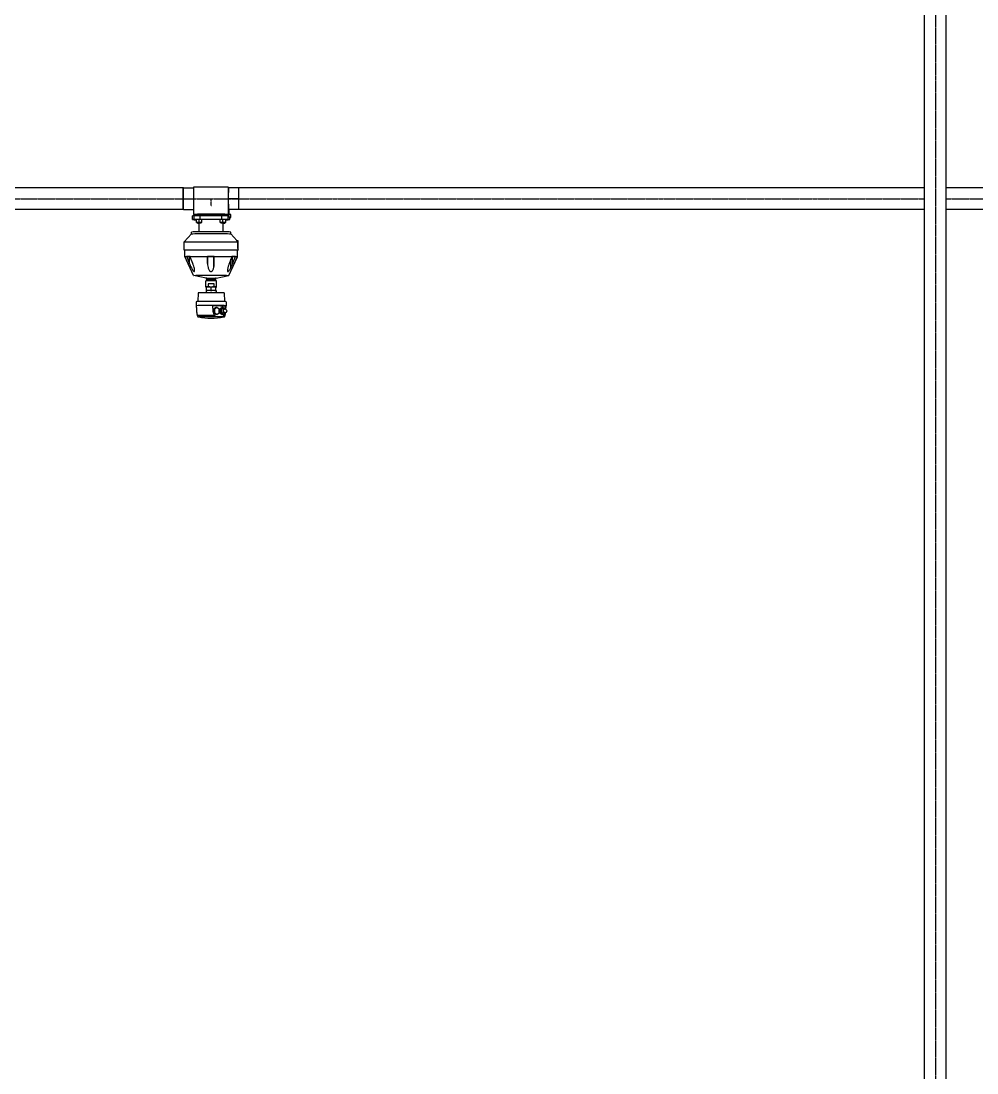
# Model space of a CAD drawing. Header units: millimetres. Extents: x 48717 to 75522, y 76128 to 88842.
# Drawn here: x 63638 to 66439, y 79262 to 82344 of the extents above; entities that cross this region are included whole.
import ezdxf

# ---------------------------------------------------------------- set-up
doc = ezdxf.new("R2010")
doc.units = ezdxf.units.MM
doc.linetypes.add('CENTER2', pattern=[1.125, 0.75, -0.125, 0.125, -0.125])
for name, color, linetype in [('Top (Plan) View2-0', 7, 'Continuous'), ('Top (Plan) View2-CENTER', 1, 'CENTER2'), ('Top (Plan) View2-DV90-S1B-002a', 140, 'Continuous')]:
    doc.layers.add(name, color=color, linetype=linetype)

# ---------------------------------------------------------------- blocks, each defined once
blk = doc.blocks.new('*U909')
at = {"layer": 'Top (Plan) View2-CENTER'}
blk.add_line((62566.7, 81823.4), (64113.6, 81823.4), dxfattribs=at)
at = {"layer": 'Top (Plan) View2-DV90-S1B-002a', "color": 0, "linetype": 'ByBlock', "lineweight": -2}
for p, q in [((64113.9, 81855.1), (62566.7, 81855.1)), ((64113.9, 81791.6), (62566.7, 81791.6))]:
    blk.add_line(p, q, dxfattribs=at)
for start_param, end_param in [(0, 1.570796), (1.570796, 3.141593)]:
    blk.add_ellipse((62566.7, 81823.4), major_axis=(0, 31.8), ratio=0.01, start_param=start_param, end_param=end_param, dxfattribs=at)
at = {"layer": 'Top (Plan) View2-DV90-S1B-002a', "color": 0, "linetype": 'ByBlock', "lineweight": -2, "extrusion": (0, 0, -1)}
for start_param, end_param in [(1.570796, 3.141593), (0, 1.570796)]:
    blk.add_ellipse((64113.9, 81823.4), major_axis=(0, -31.8), ratio=0.01, start_param=start_param, end_param=end_param, dxfattribs=at)
blk = doc.blocks.new('*U915')
at = {"layer": 'Top (Plan) View2-CENTER'}
for p, q in [((64113.9, 81823.4), (64275.6, 81823.4)), ((64194.9, 81803.9), (64194.9, 81823.4)), ((64196, 81802.7), (64194.9, 81803.9))]:
    blk.add_line(p, q, dxfattribs=at)
at = {"layer": 'Top (Plan) View2-DV90-S1B-002a', "color": 0, "linetype": 'ByBlock', "lineweight": -2}
for p, q in [((64113.9, 81855.1), (64143.6, 81855.1)), ((64143.6, 81857.2), (64143.6, 81778.8)), ((64245.6, 81857.2), (64143.6, 81857.2)), ((64245.6, 81857.2), (64245.6, 81778.8)), ((64246.8, 81856), (64245.6, 81857.2)), ((64275.9, 81855.1), (64245.9, 81855.1)), ((64246.8, 81856), (64246.8, 81855.1)), ((64113.6, 81823.7), (64143.6, 81823.7)), ((64275.6, 81823.7), (64245.6, 81823.7)), ((64113.9, 81791.6), (64143.6, 81791.6)), ((64275.9, 81791.6), (64245.9, 81791.6)), ((64246.8, 81791.6), (64246.8, 81777.6)), ((64145.2, 81773.8), (64140.8, 81773.4)), ((64140.8, 81762.4), (64140.8, 81773.4)), ((64145.2, 81762.8), (64140.8, 81762.4)), ((64140.8, 81762.4), (64145.9, 81762.1)), ((64144.8, 81777.6), (64143.6, 81778.8)), ((64143.6, 81778.8), (64245.6, 81778.8)), ((64147.2, 81777.6), (64144.8, 81777.6)), ((64145.2, 81762.8), (64145.2, 81773.8)), ((64149.7, 81777.8), (64145.3, 81777.4)), ((64145.3, 81773.8), (64145.3, 81777.4)), ((64149.7, 81773.9), (64149.7, 81777.8)), ((64159.9, 81762.9), (64151.9, 81762.8)), ((64151.9, 81754.4), (64151.9, 81762.8)), ((64157.8, 81778.1), (64157.8, 81777.9)), ((64167.9, 81762.8), (64159.9, 81762.9)), ((64159.9, 81754.5), (64159.9, 81762.9)), ((64160, 81778.4), (64160, 81778.3)), ((64226.8, 81777.9), (64162.9, 81777.9)), ((64162.9, 81773.9), (64162.9, 81777.9)), ((64226.8, 81773.9), (64162.9, 81773.9)), ((64162.9, 81762.9), (64162.9, 81773.9)), ((64226.8, 81762.9), (64162.9, 81762.9)), ((64168, 81762.7), (64167.9, 81762.8)), ((64167.9, 81754.4), (64167.9, 81762.8)), ((64168, 81754.3), (64168, 81762.7)), ((64194.9, 81778.4), (64194.9, 81777.9)), ((64229.9, 81762.9), (64221.9, 81762.8)), ((64221.9, 81754.4), (64221.9, 81762.8)), ((64226.8, 81773.9), (64226.8, 81777.9)), ((64226.8, 81762.9), (64226.8, 81773.9)), ((64237.9, 81762.8), (64229.9, 81762.9)), ((64229.9, 81754.5), (64229.9, 81762.9)), ((64230, 81778.4), (64230, 81778.3)), ((64232.8, 81778), (64232.8, 81777.9)), ((64238, 81762.7), (64237.9, 81762.8)), ((64237.9, 81754.4), (64237.9, 81762.8)), ((64238, 81754.3), (64238, 81762.7)), ((64238.6, 81762.2), (64238, 81762.2)), ((64238.7, 81762.1), (64238.6, 81762.2)), ((64238.6, 81753.8), (64238.6, 81762.2)), ((64238.7, 81753.7), (64238.7, 81762.1)), ((64243.7, 81777.6), (64240.3, 81777.8)), ((64240.3, 81773.9), (64240.3, 81777.8)), ((64246.8, 81777.6), (64243.2, 81777.6)), ((64253.2, 81777.6), (64243.7, 81777.6)), ((64243.7, 81773.8), (64243.7, 81777.6)), ((64248.2, 81773.6), (64244.7, 81773.8)), ((64244.7, 81762.8), (64244.7, 81773.8)), ((64249.9, 81762.4), (64244.7, 81762.8)), ((64245.4, 81762.1), (64249.9, 81762.4)), ((64245.6, 81778.8), (64246.8, 81777.6)), ((64248.2, 81769.1), (64248.2, 81773.6)), ((64253.2, 81769.1), (64248.2, 81769.1)), ((64248.2, 81769.1), (64249.9, 81768.9)), ((64249.9, 81762.4), (64249.9, 81768.9)), ((64249.9, 81768.8), (64253.4, 81768.8)), ((64253.2, 81769.1), (64253.2, 81777.6)), ((64253.4, 81777.3), (64253.2, 81777.6)), ((64253.4, 81768.8), (64253.2, 81769.1)), ((64253.4, 81768.8), (64253.4, 81777.3)), ((64159.9, 81754.5), (64151.9, 81754.4)), ((64151.9, 81754.4), (64152, 81754.3)), ((64152, 81754.3), (64155, 81754.3)), ((64152.6, 81753.8), (64152.6, 81754.3)), ((64155, 81753.8), (64152.6, 81753.8)), ((64152.6, 81753.8), (64152.7, 81753.7)), ((64152.7, 81753.7), (64155, 81753.7)), ((64155, 81752.8), (64155, 81754.4)), ((64155.6, 81752.1), (64155.6, 81752.7)), ((64167.9, 81754.4), (64159.9, 81754.5)), ((64160.3, 81726.4), (64160.3, 81752.7)), ((64165, 81752.8), (64165, 81754.4)), ((64165, 81752.8), (64165, 81754.4)), ((64165, 81754.3), (64168, 81754.3)), ((64168, 81754.3), (64167.9, 81754.4)), ((64229.9, 81754.5), (64221.9, 81754.4)), ((64221.9, 81754.4), (64222, 81754.3)), ((64222, 81754.3), (64225, 81754.3)), ((64225, 81752.8), (64225, 81754.4)), ((64237.9, 81754.4), (64229.9, 81754.5)), ((64230.3, 81726.4), (64230.3, 81752.7)), ((64230.3, 81726.4), (64230.3, 81752.7)), ((64235, 81752.8), (64235, 81754.4)), ((64235, 81752.8), (64235, 81754.4)), ((64235, 81754.3), (64238, 81754.3)), ((64238.6, 81753.8), (64235, 81753.8)), ((64235.6, 81752.1), (64235.6, 81753.7)), ((64235.6, 81753.7), (64238.7, 81753.7)), ((64235.6, 81752.1), (64235.6, 81753.7)), ((64238, 81754.3), (64237.9, 81754.4)), ((64238.7, 81753.7), (64238.6, 81753.8)), ((64137.3, 81721), (64116.3, 81697)), ((64137.8, 81721), (64137.8, 81726)), ((64252.8, 81721), (64252.8, 81726)), ((64252.8, 81721), (64252.8, 81725.9)), ((64253.3, 81721), (64270.7, 81701.1)), ((64253.3, 81721), (64270.7, 81701.1)), ((64269.8, 81701.1), (64273.2, 81701.1)), ((64273.4, 81700.8), (64273.2, 81701.1)), ((64273.2, 81701.1), (64273.2, 81697.2)), ((64273.4, 81697), (64273.4, 81700.8)), ((64116.3, 81673.5), (64116.3, 81697)), ((64117.8, 81654), (64117.8, 81673.5)), ((64272.8, 81654), (64272.8, 81673.5)), ((64272.8, 81653.9), (64272.8, 81673.4)), ((64273.2, 81697.2), (64273.4, 81697.1)), ((64273.4, 81697.1), (64273.4, 81678.1)), ((64273.6, 81696.8), (64273.4, 81697)), ((64273.4, 81697), (64273.4, 81678.1)), ((64273.4, 81689.9), (64273.4, 81689.9)), ((64273.6, 81678.1), (64273.6, 81696.8)), ((64274.3, 81673.5), (64274.3, 81678)), ((64274.3, 81673.4), (64274.3, 81677.9)), ((64143.3, 81599), (64117.8, 81654)), ((64132, 81654.2), (64123.5, 81654.3)), ((64132, 81633.2), (64132, 81654.2)), ((64184.6, 81654.6), (64184.5, 81654.7)), ((64184.6, 81633.6), (64184.6, 81654.6)), ((64203.3, 81622.4), (64203.3, 81654.6)), ((64247.3, 81599), (64272.8, 81654)), ((64247.3, 81598.9), (64272.8, 81653.9)), ((64253.1, 81622.1), (64253.1, 81646.2)), ((64266.6, 81654.3), (64258.1, 81654.2)), ((64258.1, 81633.2), (64258.1, 81654.2)), ((64180.3, 81591), (64143.3, 81599)), ((64180.3, 81591), (64143.4, 81598.9)), ((64179.3, 81565), (64179.3, 81583)), ((64181.8, 81588.9), (64181.8, 81590)), ((64183.8, 81584), (64181.8, 81588.9)), ((64182.3, 81590), (64182.3, 81591)), ((64189, 81589), (64189, 81589.1)), ((64201.4, 81589.1), (64189, 81589.1)), ((64190.3, 81584), (64190.3, 81583.1)), ((64200.3, 81584), (64200.3, 81583.1)), ((64201.4, 81589.1), (64201.4, 81589)), ((64206.8, 81584), (64208.8, 81588.9)), ((64206.8, 81584), (64208.8, 81588.9)), ((64208.3, 81590), (64208.3, 81591)), ((64208.3, 81590), (64208.3, 81591)), ((64208.8, 81588.9), (64208.8, 81590)), ((64208.8, 81588.9), (64208.8, 81590)), ((64210.3, 81591), (64247.3, 81599)), ((64210.3, 81590.9), (64247.2, 81598.9)), ((64211.3, 81565), (64211.3, 81583)), ((64157.3, 81548), (64155.9, 81522.1)), ((64180.8, 81555), (64180.8, 81548.3)), ((64181.7, 81565), (64191.5, 81565.1)), ((64181.7, 81555), (64181.7, 81565)), ((64181.7, 81555), (64183.9, 81555)), ((64181.7, 81555), (64181.7, 81555)), ((64186.6, 81574.1), (64186.6, 81565.1)), ((64203.8, 81574.1), (64186.6, 81574.1)), ((64191.5, 81565.1), (64186.6, 81565.1)), ((64191.5, 81565.1), (64195.1, 81565.1)), ((64193, 81555.1), (64195.1, 81555.1)), ((64195.1, 81565.1), (64198.8, 81565.1)), ((64195.1, 81555.1), (64195.1, 81565.1)), ((64195.1, 81555.1), (64197.3, 81555.1)), ((64203.8, 81565.1), (64198.8, 81565.1)), ((64198.8, 81565.1), (64208.7, 81565)), ((64203.8, 81565.1), (64203.8, 81574.1)), ((64206.5, 81555), (64208.7, 81555)), ((64208.7, 81565), (64208.9, 81564.9)), ((64208.7, 81555), (64208.7, 81565)), ((64208.7, 81555), (64208.7, 81555)), ((64208.9, 81555), (64208.9, 81564.9)), ((64209.8, 81555), (64209.8, 81548.3)), ((64233.3, 81548), (64234.6, 81522.1)), ((64151.8, 81522), (64151.8, 81510.2)), ((64238.8, 81522), (64238.8, 81510.2)), ((64236.8, 81510.1), (64200.2, 81510.4)), ((64209.6, 81505.4), (64202.6, 81500.3)), ((64202.6, 81500.3), (64202.6, 81489.9)), ((64205.2, 81500.3), (64202.6, 81500.3)), ((64202.6, 81489.9), (64209.6, 81484.6)), ((64205.2, 81489.9), (64202.6, 81489.9)), ((64212.1, 81505.4), (64205.2, 81500.3)), ((64205.2, 81500.3), (64205.2, 81489.9)), ((64205.2, 81489.9), (64212.1, 81484.7)), ((64212.1, 81505.4), (64209.6, 81505.4)), ((64212.1, 81484.7), (64209.6, 81484.6)), ((64219.1, 81500.2), (64212.1, 81505.4)), ((64212.1, 81484.7), (64219.1, 81489.8)), ((64219.1, 81489.8), (64219.1, 81500.2)), ((64227.4, 81505.3), (64220.4, 81500.1)), ((64222.9, 81500.2), (64220.4, 81500.1)), ((64220.4, 81500.1), (64220.4, 81489.7)), ((64222.9, 81489.8), (64220.4, 81489.7)), ((64220.4, 81489.7), (64227.4, 81484.5)), ((64229.9, 81505.3), (64222.9, 81500.2)), ((64222.9, 81500.2), (64222.9, 81489.8)), ((64222.9, 81489.8), (64229.9, 81484.5)), ((64229.9, 81505.3), (64227.4, 81505.3)), ((64229.9, 81484.5), (64227.4, 81484.5)), ((64236.2, 81501), (64229.8, 81500.9)), ((64235.6, 81501), (64229.9, 81505.3)), ((64229.9, 81484.5), (64235.9, 81489)), ((64236.3, 81489), (64230, 81488.9))]:
    blk.add_line(p, q, dxfattribs=at)
at = {"layer": 'Top (Plan) View2-DV90-S1B-002a', "color": 0, "linetype": 'ByBlock', "lineweight": -2, "extrusion": (0, 0, -1)}
blk.add_arc((-64195.3, 81622.5), 150, 255.7535, 284.258, dxfattribs=at)
at = {"layer": 'Top (Plan) View2-DV90-S1B-002a', "color": 0, "linetype": 'ByBlock', "lineweight": -2}
for centre, major_axis, ratio, start_param, end_param in [((64113.9, 81823.4), (0, 31.7), 0.01, 0, 1.560797), ((64245.9, 81823.4), (0, 31.7), 0.01, 0, 1.560797), ((64275.9, 81823.4), (0, 31.8), 0.01, 0, 1.560797), ((64113.9, 81823.4), (0, 31.7), 0.01, 1.560797, 3.141593), ((64245.9, 81823.4), (0, 31.7), 0.01, 1.560797, 3.141593), ((64275.9, 81823.4), (0, 31.8), 0.01, 1.560797, 3.141593), ((64163.1, 81773.8), (18, 0), 0.009999, 1.580796, 3.011966), ((64163.1, 81762.8), (18, 0), 0.009999, 1.580796, 3.011966), ((64163.7, 81762.1), (18, 0), 0.009999, 3.291219, 4.001485), ((64163.1, 81777.8), (13.5, 0), 0.009999, 1.580796, 3.011966), ((64160, 81778.4), (5, 0), 0.009999, 1.580796, 4.722389), ((64195.3, 81778), (37.5, 0), 0.009999, 1.580796, 3.141593), ((64160, 81778.4), (5, 0), 0.009999, 4.722389, 7.863982), ((64195.3, 81762.4), (35, 0), 0.009999, 0.706275, 2.464434), ((64195.3, 81778), (37.5, 0), 0.009999, 0, 1.580796), ((64230, 81778.4), (5, 0), 0.009999, 1.580796, 4.722389), ((64226.9, 81777.8), (13.5, 0), 0.009999, 0.149627, 1.580796), ((64226.9, 81773.8), (18, 0), 0.009999, 0.149627, 1.580796), ((64226.9, 81762.8), (18, 0), 0.009999, 0.149627, 1.580796), ((64230, 81778.4), (5, 0), 0.009999, 4.722389, 7.863982), ((64227.6, 81762.1), (18, 0), 0.009999, 5.377974, 6.153559), ((64160, 81754.4), (5, 0), 0.009999, 0.01, 3.141593), ((64160, 81752.8), (5, 0), 0.009999, 3.151593, 6.293185), ((64160, 81752.8), (5, 0), 0.009999, 0.01, 3.151593), ((64160.6, 81752.1), (5, 0), 0.009999, 1.636193, 3.151593), ((64160.6, 81752.1), (5, 0), 0.009999, 3.151593, 4.646992), ((64160, 81754.4), (5, 0), 0.009999, 0, 0.01), ((64230, 81754.4), (5, 0), 0.009999, 0.01, 3.141593), ((64230, 81752.8), (5, 0), 0.009999, 3.151593, 6.293185), ((64230, 81752.8), (5, 0), 0.009999, 0.01, 3.151593), ((64230.6, 81752.1), (5, 0), 0.009999, 0.01, 1.635491), ((64230.6, 81752.1), (5, 0), 0.009999, 4.647694, 6.293185), ((64230, 81754.4), (5, 0), 0.009999, 0, 0.01), ((64195.3, 81726), (57.5, 0), 0.009999, 0.01, 3.141593), ((64195.3, 81726), (57.5, 0), 0.009999, 0, 0.01), ((64273.3, 81690), (0, 9), 0.01, 4.702389, 6.921987), ((64273.3, 81690), (0, 9), 0.01, 3.63586, 4.702389), ((64195.3, 81583), (16, 0), 0.009999, 1.580796, 3.141593), ((64195.3, 81584), (11.5, 0), 0.009999, 0.01, 3.151593), ((64195.3, 81584), (11.5, 0), 0.009999, 3.151593, 4.262592), ((64195.3, 81584), (5, 0), 0.009999, 0.01, 3.141593), ((64195.3, 81584), (5, 0), 0.009999, 0, 3.141593), ((64195.3, 81583), (16, 0), 0.009999, 0, 1.580796), ((64195.3, 81584), (11.5, 0), 0.009999, 5.162186, 6.293185), ((64195.3, 81584), (5, 0), 0.009999, 0, 0.01), ((64195.3, 81548), (38, 0), 0.009999, 0.000524, 3.141069), ((64195.3, 81565), (16, 0), 0.009999, 2.147361, 3.699095), ((64195.3, 81555), (14.5, 0), 0.009999, 2.778034, 3.141593), ((64195.3, 81555), (14.5, 0), 0.009999, 2.477954, 2.778034), ((64195.3, 81555), (14.5, 0), 0.009999, 1.730836, 2.477954), ((64195.3, 81574), (16, 0), 0.009999, 1.014232, 2.147361), ((64195.3, 81555), (14.5, 0), 0.009999, 1.430757, 1.730836), ((64195.3, 81555), (14.5, 0), 0.009999, 0.683639, 1.430757), ((64195.3, 81565), (16, 0), 0.009999, 5.725683, 7.297417), ((64195.3, 81555), (14.5, 0), 0.009999, 0.383559, 0.683639), ((64195.3, 81555), (14.5, 0), 0.009999, 0, 0.383559), ((64195.3, 81522), (43.5, 0), 0.009999, 0, 3.141593), ((64195.3, 81510.2), (43.5, 0), 0.009999, 0, 3.141593), ((64229.9, 81494.9), (-0.07, 6), 0.772395, 0, 3.141593), ((64195.3, 81481), (40.6, 0), 0.009999, 1.337446, 3.143577), ((64195.3, 81477.1), (37, 0), 0.009999, 1.040142, 3.180937), ((64195.3, 81477.1), (37, 0), 0.009999, 6.243841, 7.008373), ((64195.3, 81481), (40.6, 0), 0.009999, 6.281201, 6.711069)]:
    blk.add_ellipse(centre, major_axis=major_axis, ratio=ratio, start_param=start_param, end_param=end_param, dxfattribs=at)
at = {"layer": 'Top (Plan) View2-DV90-S1B-002a', "color": 0, "linetype": 'ByBlock', "lineweight": -2, "extrusion": (0, 0, -1)}
for centre, major_axis, ratio, start_param, end_param in [((64230.6, 81753.7), (-5, 0), 0.009999, 2.625999, 3.131592), ((64230.6, 81753.7), (-5, 0), 0.009999, 3.131592, 3.141593), ((64195.3, 81721), (-58, 0), 0.009999, 0.00875, 3.131592), ((64195.3, 81721), (-58, 0), 0.009999, 3.131592, 3.132843), ((64195.3, 81673.5), (-79, 0), 0.009999, 6.273185, 9.414778), ((64195.3, 81697), (-79, 0), 0.009999, 0, 2.985504), ((64195.3, 81673.5), (-79, 0), 0.009999, 6.088005, 6.273185), ((64195.3, 81673.5), (-77.5, 0), 0.009999, 0, 3.131592), ((64195.3, 81673.5), (-77.5, 0), 0.009999, 3.131592, 3.141593), ((64195.3, 81673.5), (-79, 0), 0.009999, 3.131592, 3.336773), ((64195.3, 81678), (-79, 0), 0.009999, 2.985504, 3.131592), ((64195.3, 81678), (-79, 0), 0.009999, 3.131592, 3.141593), ((64195.3, 81654), (-77.5, 0), 0.009999, 6.278549, 6.667391), ((64195.3, 81654), (-77.5, 0), 0.009999, 0.384206, 0.642992), ((64137, 81654.3), (-10, 0), 0.009999, 5.077967, 5.225988), ((64195.3, 81654), (-77.5, 0), 0.009999, 0.642992, 1.431403), ((64195.3, 81654), (-77.5, 0), 0.009999, 1.431403, 1.690189), ((64194.6, 81654.6), (-10, 0), 0.009999, 3.655191, 6.273185), ((64194.6, 81654.6), (-10, 0), 0.009999, 3.28206, 3.655191), ((64195.3, 81654), (-77.5, 0), 0.009999, 1.690189, 2.478601), ((64253, 81654.3), (-10, 0), 0.009999, 4.17879, 4.375709), ((64195.3, 81654), (-77.5, 0), 0.009999, 2.478601, 2.737387), ((64195.3, 81654), (-77.5, 0), 0.009999, 2.737387, 3.131592), ((64195.3, 81654), (-77.5, 0), 0.009999, 3.131592, 3.146229), ((64195.3, 81599), (-52, 0), 0.009999, 6.273185, 9.414778), ((64195.3, 81599), (-52, 0), 0.009999, 6.236921, 6.273185), ((64195.3, 81591), (-15, 0), 0.009999, 6.273185, 9.414778), ((64195.3, 81591), (-15, 0), 0.009999, 5.76087, 6.273185), ((64195.3, 81590), (-13.5, 0), 0.009999, 0, 3.131592), ((64195.3, 81588.9), (-13.5, 0), 0.009999, 6.279145, 7.368099), ((64195.3, 81591), (-13, 0), 0.009999, 0, 3.131592), ((64195.3, 81589), (-13.5, 0), 0.009999, 1.084914, 2.036678), ((64195.3, 81591), (-13, 0), 0.009999, 3.131592, 3.141593), ((64195.3, 81591), (-15, 0), 0.009999, 3.131592, 3.663907), ((64195.3, 81590), (-13.5, 0), 0.009999, 3.131592, 3.141593), ((64195.3, 81588.9), (-13.5, 0), 0.009999, 3.131592, 3.145633), ((64195.3, 81599), (-52, 0), 0.009999, 3.131592, 3.187857), ((64218.5, 81622.7), (1.8, -145.5), 0.772395, 6.259081, 6.338776)]:
    blk.add_ellipse(centre, major_axis=major_axis, ratio=ratio, start_param=start_param, end_param=end_param, dxfattribs=at)
at = {"layer": 'Top (Plan) View2-DV90-S1B-002a', "color": 0, "linetype": 'ByBlock', "lineweight": -2, "extrusion": (-1.31589e-18, -1.31595e-14, -1)}
blk.add_ellipse((64195.3, 81588.9), major_axis=(-13.5, 0), ratio=0.009999, start_param=2.036678, end_param=3.131592, dxfattribs=at)
at = {"layer": 'Top (Plan) View2-DV90-S1B-002a', "color": 0, "linetype": 'ByBlock', "lineweight": -2, "extrusion": (-1.63352e-18, -1.6336e-14, -1)}
blk.add_ellipse((64195.3, 81510), major_axis=(-43.5, 0), ratio=0.009999, start_param=1.683727, end_param=2.834129, dxfattribs=at)
at = {"layer": 'Top (Plan) View2-DV90-S1B-002a', "color": 0, "linetype": 'ByBlock', "lineweight": -2}
blk.add_ellipse((64236.2, 81495), major_axis=(-0.07, 6), ratio=0.772395, dxfattribs=at)
for points in [[(64273.2, 81697.2), (64272.1, 81698.5), (64270.9, 81699.8), (64269.8, 81701.1)], [(64236.8, 81510.1), (64236.7, 81507.2), (64236.6, 81504.1), (64236.3, 81501)]]:
    blk.add_open_spline(points, degree=3, dxfattribs=at)
for points, weights in [([(64123.5, 81654.3), (64128, 81643), (64132, 81633.2)], [1.00061951826, 1.00755539146, 1.00987120158]), ([(64141.9, 81633.3), (64137.9, 81643.2), (64133.3, 81654.4)], [1.00987120158, 1.00755539146, 1.00061951826]), ([(64184.5, 81654.7), (64184.6, 81643.4), (64184.6, 81633.6)], [1.00061951826, 1.00755539146, 1.00987120158]), ([(64204.6, 81633.6), (64204.6, 81643.4), (64204.5, 81654.7)], [1.00987120158, 1.00755539146, 1.00061951826]), ([(64256.4, 81654.4), (64251.9, 81643.2), (64247.9, 81633.3)], [1.00061951826, 1.00755539146, 1.00987120158]), ([(64258.1, 81633.2), (64262, 81643), (64266.6, 81654.3)], [1.00987120158, 1.00755539146, 1.00061951826]), ([(64201.4, 81589), (64195.2, 81582), (64189, 81589)], [1.01663362177, 1.14371282449, 1.01663362177])]:
    blk.add_rational_spline(points, weights, degree=2, dxfattribs=at)
for points, knots in [([(64132, 81633.2), (64132.5, 81632.1), (64132.9, 81631), (64133.4, 81629.9), (64134.5, 81627.3), (64135.9, 81624.4), (64138, 81620.2), (64138.7, 81618.8), (64140.2, 81616.2), (64141, 81614.9), (64142.4, 81612.8), (64143.1, 81611.9), (64144.1, 81610.8), (64144.4, 81610.6), (64145.1, 81610.1), (64145.4, 81610), (64145.9, 81610), (64146.2, 81610.2), (64146.5, 81610.6), (64146.6, 81610.9), (64146.9, 81612), (64147, 81612.9), (64146.9, 81615), (64146.8, 81616.3), (64146.3, 81618.9), (64146, 81620.3), (64145.6, 81621.9), (64145.6, 81622), (64145.6, 81622.2)], [-0.344199, -0.344199, -0.344199, -0.344199, 0, 0, 0, 0.872405, 0.872405, 1.308607, 1.308607, 1.74481, 1.74481, 2.088622, 2.088622, 2.260528, 2.260528, 2.432434, 2.432434, 2.60434, 2.60434, 2.776246, 2.776246, 3.120058, 3.120058, 3.556261, 3.556261, 3.992463, 3.992463, 4.041019, 4.041019, 4.041019, 4.041019]), ([(64145.6, 81622.2), (64144.9, 81624.9), (64144, 81627.6), (64142.7, 81631.1), (64142.3, 81632.2), (64141.9, 81633.3)], [-6.498344, -6.498344, -6.498344, -6.498344, -5.674495, -5.674495, -5.330296, -5.330296, -5.330296, -5.330296]), ([(64184.6, 81633.6), (64184.6, 81632.5), (64184.7, 81631.4), (64184.8, 81630.3), (64185, 81627.7), (64185.4, 81624.8), (64186.5, 81620.6), (64187, 81619.2), (64188.1, 81616.5), (64188.7, 81615.2), (64190, 81613.2), (64190.8, 81612.2), (64192.1, 81611.2), (64192.6, 81610.9), (64193.6, 81610.4), (64194.2, 81610.3), (64195.3, 81610.3), (64195.8, 81610.4), (64196.9, 81610.9), (64197.3, 81611.2), (64198.7, 81612.2), (64199.4, 81613.2), (64200.7, 81615.2), (64201.4, 81616.5), (64202.4, 81619.2), (64202.9, 81620.6), (64203.3, 81622.1), (64203.3, 81622.3), (64203.3, 81622.4)], [-0.344199, -0.344199, -0.344199, -0.344199, 0, 0, 0, 0.872405, 0.872405, 1.308607, 1.308607, 1.74481, 1.74481, 2.088622, 2.088622, 2.260528, 2.260528, 2.432434, 2.432434, 2.60434, 2.60434, 2.776246, 2.776246, 3.120058, 3.120058, 3.556261, 3.556261, 3.992463, 3.992463, 4.041019, 4.041019, 4.041019, 4.041019]), ([(64203.3, 81622.4), (64204, 81625.1), (64204.4, 81627.8), (64204.6, 81631.4), (64204.6, 81632.5), (64204.6, 81633.6)], [-6.498344, -6.498344, -6.498344, -6.498344, -5.674495, -5.674495, -5.330296, -5.330296, -5.330296, -5.330296]), ([(64247.9, 81633.3), (64247.5, 81632.2), (64247.1, 81631.1), (64246.7, 81630.1), (64245.7, 81627.5), (64244.8, 81624.6), (64243.8, 81620.3), (64243.6, 81618.9), (64243.1, 81616.3), (64243, 81615), (64243, 81612.9), (64243, 81612), (64243.3, 81610.9), (64243.5, 81610.6), (64243.9, 81610.2), (64244.1, 81610), (64244.7, 81610), (64245, 81610.1), (64245.6, 81610.6), (64246, 81610.8), (64247, 81611.9), (64247.7, 81612.8), (64249.1, 81614.9), (64249.9, 81616.2), (64251.4, 81618.8), (64252.1, 81620.2), (64252.9, 81621.7), (64253, 81621.9), (64253.1, 81622.1)], [-0.344199, -0.344199, -0.344199, -0.344199, 0, 0, 0, 0.872405, 0.872405, 1.308607, 1.308607, 1.74481, 1.74481, 2.088622, 2.088622, 2.260528, 2.260528, 2.432434, 2.432434, 2.60434, 2.60434, 2.776246, 2.776246, 3.120058, 3.120058, 3.556261, 3.556261, 3.992463, 3.992463, 4.041019, 4.041019, 4.041019, 4.041019]), ([(64253.1, 81622.1), (64254.4, 81624.7), (64255.7, 81627.4), (64257.2, 81631), (64257.6, 81632.1), (64258.1, 81633.2)], [-6.498344, -6.498344, -6.498344, -6.498344, -5.674495, -5.674495, -5.330296, -5.330296, -5.330296, -5.330296]), ([(64151.8, 81510.2), (64151.8, 81508.2), (64151.8, 81506.2), (64152, 81502.2), (64152.1, 81500.3), (64152.4, 81496.3), (64152.6, 81494.4), (64153.1, 81490.5), (64153.3, 81488.6), (64154, 81484.7), (64154.3, 81482.8), (64154.7, 81481)], [9.424776961, 9.424776961, 9.424776961, 9.424776961, 9.425173918, 9.425173918, 9.425570874, 9.425570874, 9.425967831, 9.425967831, 9.426364788, 9.426364788, 9.426761744, 9.426761744, 9.426761744, 9.426761744]), ([(64204.7, 81481.4), (64204.4, 81482.3), (64204.1, 81483.2), (64202.6, 81488.1), (64201.7, 81492.6), (64200.5, 81501.6), (64200.2, 81506.2), (64200.2, 81510.4)], [12.79697, 12.79697, 12.79697, 12.79697, 13.081917, 13.081917, 14.355625, 14.355625, 15.609364, 15.609364, 15.609364, 15.609364]), ([(64234.2, 81487.7), (64233.9, 81486.4), (64233.5, 81485.1), (64232.9, 81483), (64232.6, 81482), (64232.3, 81481.1)], [7.3610939, 7.3610939, 7.3610939, 7.3610939, 7.7571958, 7.7571958, 8.0421419, 8.0421419, 8.0421419, 8.0421419]), ([(64235.9, 81481), (64236.3, 81482.8), (64236.6, 81484.7), (64237.1, 81487.5), (64237.2, 81488.3), (64237.3, 81489.1)], [6.281199524, 6.281199524, 6.281199524, 6.281199524, 6.2815964807, 6.2815964807, 6.2817683119, 6.2817683119, 6.2817683119, 6.2817683119]), ([(64238.5, 81500.2), (64238.6, 81501.6), (64238.6, 81502.9), (64238.8, 81506.2), (64238.8, 81508.2), (64238.8, 81510.2)], [6.2825208232, 6.2825208232, 6.2825208232, 6.2825208232, 6.2827873507, 6.2827873507, 6.2831843073, 6.2831843073, 6.2831843073, 6.2831843073]), ([(64154.7, 81481), (64154.8, 81480.4), (64154.9, 81480), (64155.4, 81479.1), (64155.7, 81478.8), (64156.3, 81478.1), (64156.6, 81477.9), (64157.2, 81477.5), (64157.4, 81477.4), (64157.8, 81477.3), (64157.9, 81477.2), (64158.1, 81477.1), (64158.2, 81477.1), (64158.3, 81477.1), (64158.3, 81477.1), (64158.4, 81477.1)], [3.14357644, 3.14357644, 3.14357644, 3.14357644, 3.14690988, 3.14690988, 3.15101261, 3.15101261, 3.15692402, 3.15692402, 3.16439594, 3.16439594, 3.17186785, 3.17186785, 3.17933977, 3.17933977, 3.18093601, 3.18093601, 3.18093601, 3.18093601]), ([(64214, 81477.4), (64213.7, 81477.4), (64213.4, 81477.4), (64212.1, 81477.5), (64211.2, 81477.7), (64209.4, 81478), (64208.6, 81478.2), (64207.4, 81478.7), (64207, 81478.9), (64206.3, 81479.3), (64205.9, 81479.6), (64205.5, 81480.1), (64205.3, 81480.3), (64205, 81480.7), (64204.9, 81480.9), (64204.7, 81481.2), (64204.7, 81481.3), (64204.7, 81481.4)], [-3.219769, -3.219769, -3.219769, -3.219769, -3.107536, -3.107536, -2.777199, -2.777199, -2.446862, -2.446862, -2.304124, -2.304124, -2.161385, -2.161385, -2.079892, -2.079892, -1.998399, -1.998399, -1.978617, -1.978617, -1.978617, -1.978617]), ([(64232.3, 81481.1), (64232.2, 81481.1), (64232.2, 81481), (64232.1, 81480.7), (64232, 81480.5), (64231.6, 81480), (64231.5, 81479.8), (64231, 81479.4), (64230.7, 81479.1), (64229.9, 81478.7), (64229.5, 81478.5), (64228.4, 81478.1), (64227.5, 81477.8), (64225.7, 81477.5), (64224.8, 81477.4), (64223.6, 81477.4), (64223.3, 81477.3), (64222.9, 81477.3)], [1.978617, 1.978617, 1.978617, 1.978617, 1.998399, 1.998399, 2.079892, 2.079892, 2.161385, 2.161385, 2.304124, 2.304124, 2.446862, 2.446862, 2.777199, 2.777199, 3.107536, 3.107536, 3.219769, 3.219769, 3.219769, 3.219769]), ([(64232.2, 81477.1), (64232.3, 81477.1), (64232.4, 81477.1), (64232.6, 81477.2), (64232.7, 81477.2), (64233.1, 81477.4), (64233.3, 81477.5), (64233.8, 81477.8), (64234.2, 81478), (64234.8, 81478.7), (64235, 81478.9), (64235.5, 81479.6), (64235.8, 81480.2), (64235.9, 81481)], [6.24383995, 6.24383995, 6.24383995, 6.24383995, 6.25131186, 6.25131186, 6.25878378, 6.25878378, 6.26625569, 6.26625569, 6.27372761, 6.27372761, 6.27669278, 6.27669278, 6.28119952, 6.28119952, 6.28119952, 6.28119952])]:
    blk.add_open_spline(points, degree=3, knots=knots, dxfattribs=at)
blk = doc.blocks.new('*U919')
at = {"layer": 'Top (Plan) View2-CENTER'}
for p, q in [((64275.9, 81823.4), (66285.4, 81823.4)), ((66348.9, 81823.4), (66630.2, 81823.4)), ((66693.7, 81823.4), (67275.7, 81823.4))]:
    blk.add_line(p, q, dxfattribs=at)
at = {"layer": 'Top (Plan) View2-DV90-S1B-002a', "color": 0, "linetype": 'ByBlock', "lineweight": -2}
for p, q in [((66285.4, 81855.1), (64275.9, 81855.1)), ((66630.2, 81855.1), (66348.9, 81855.1)), ((67276, 81855.1), (66693.7, 81855.1)), ((66285.4, 81791.6), (64275.9, 81791.6)), ((66630.2, 81791.6), (66348.9, 81791.6)), ((67276, 81791.6), (66693.7, 81791.6))]:
    blk.add_line(p, q, dxfattribs=at)
for start_param, end_param in [(0, 1.570796), (1.570796, 3.141593)]:
    blk.add_ellipse((64275.9, 81823.4), major_axis=(0, 31.8), ratio=0.01, start_param=start_param, end_param=end_param, dxfattribs=at)
at = {"layer": 'Top (Plan) View2-DV90-S1B-002a', "color": 0, "linetype": 'ByBlock', "lineweight": -2, "extrusion": (0, 0, -1)}
for start_param, end_param in [(1.570796, 3.141593), (0, 1.570796)]:
    blk.add_ellipse((67276, 81823.4), major_axis=(0, -31.8), ratio=0.01, start_param=start_param, end_param=end_param, dxfattribs=at)
blk = doc.blocks.new('*U939')
at = {"layer": 'Top (Plan) View2-0', "color": 0, "linetype": 'ByBlock', "lineweight": -2}
for p, q in [((66285.4, 77478.8), (66285.4, 84301.3)), ((66348.9, 77478.8), (66348.9, 84301.3))]:
    blk.add_line(p, q, dxfattribs=at)
at = {"layer": 'Top (Plan) View2-CENTER'}
blk.add_line((66317.2, 84301), (66317.2, 77478.8), dxfattribs=at)

msp = doc.modelspace()

# ---------------------------------------------------------------- block references
at = {"layer": 'Top (Plan) View2-0'}
msp.add_blockref('*U939', (0, 0), dxfattribs=at)
at = {"layer": 'Top (Plan) View2-DV90-S1B-002a'}
for name in ['*U909', '*U915', '*U919']:
    msp.add_blockref(name, (0, 0), dxfattribs=at)

doc.saveas('drawing.dxf')
